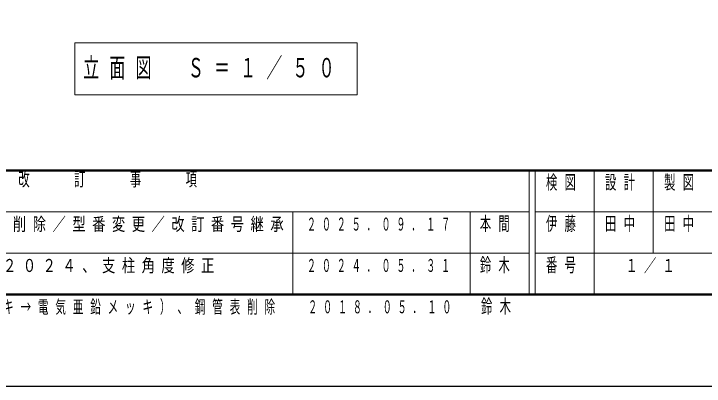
# Model space of a CAD drawing. Units: millimetres on the paper, scale 1:50. Extents: x 197 to 617, y 140 to 437.
# Drawn here: x 268.4 to 385.3, y 139.9 to 203 of the extents above; entities that cross this region are included whole.
import ezdxf

# ---------------------------------------------------------------- set-up
doc = ezdxf.new("R2010")
doc.units = ezdxf.units.MM
doc.layers.add('A3図枠', color=140, linetype='Continuous', lineweight=50)
doc.layers.add('線', color=2, linetype='Continuous', lineweight=25)
doc.layers.add('図面プロファイル', color=7, linetype='Continuous')
doc.styles.add('ＭＳ ゴシック', font='')
doc.styles.get('ＭＳ ゴシック').set_extended_font_data('MS Gothic')

msp = doc.modelspace()

# ---------------------------------------------------------------- linework, layer by layer
at = {"layer": 'A3図枠', "color": 7}
for p, q in [((214.142, 176.455), (599.142, 176.455)), ((214.142, 155.455), (599.142, 155.455))]:
    msp.add_line(p, q, dxfattribs=at)
at = {"layer": 'A3図枠', "color": 211, "lineweight": 13}
for p, q in [((355.642, 176.455), (355.642, 155.455)), ((356.642, 176.455), (356.642, 155.455)), ((366.642, 176.455), (366.642, 162.455)), ((376.642, 176.455), (376.642, 162.455)), ((356.642, 162.455), (599.142, 162.455))]:
    msp.add_line(p, q, dxfattribs=at)
at = {"layer": 'A3図枠', "color": 7, "lineweight": 13}
for p, q in [((214.142, 169.455), (355.642, 169.455)), ((315.642, 169.455), (315.642, 155.455)), ((345.642, 169.455), (345.642, 155.455)), ((356.642, 169.455), (411.642, 169.455)), ((214.142, 162.455), (355.642, 162.455)), ((366.642, 162.455), (366.642, 155.455))]:
    msp.add_line(p, q, dxfattribs=at)
at = {"layer": '線', "color": 7, "lineweight": 13}
for p, q in [((278.742, 198.045), (278.742, 189.245)), ((326.542, 198.045), (278.742, 198.045)), ((326.542, 189.245), (326.542, 198.045)), ((278.742, 189.245), (326.542, 189.245))]:
    msp.add_line(p, q, dxfattribs=at)
at = {"layer": '線', "color": 7}
msp.add_lwpolyline([(196.588, 139.92), (616.697, 139.92), (616.697, 436.915), (196.588, 436.915)], close=True, dxfattribs=at)

# ---------------------------------------------------------------- texts
at = {"layer": 'A3図枠', "color": 4, "char_height": 2.346, "attachment_point": 2, "style": 'ＭＳ ゴシック'}
for s, insert in [('\\T1.64;\\W0.6;改\u3000\u3000訂\u3000\u3000事\u3000\u3000項', (284.892, 176.155)), ('\\T1.64;\\W0.6;検図', (361.642, 175.622)), ('\\T1.64;\\W0.6;設計', (371.642, 175.622)), ('\\T1.64;\\W0.6;製図', (381.642, 175.622)), ('\\T1.64;\\W0.6;番号', (361.642, 161.622))]:
    msp.add_mtext(s, dxfattribs=dict(at, insert=insert))
at = {"layer": '図面プロファイル', "attachment_point": 2, "style": 'ＭＳ ゴシック'}
for s, insert, char_height in [('\\T1.64;\\W0.6;伊藤', (361.642, 168.622), 2.346), ('\\T1.64;\\W0.6;田中', (371.642, 168.622), 2.346), ('\\T1.64;\\W0.6;田中', (381.642, 168.622), 2.346), ('\\T1.49;\\W0.75;特記仕様変更\u3000２０１４→２０２４、支柱角度修正', (264.892, 161.455), 2.199), ('\\T1.64;\\W0.5;２０２４．０５．３１', (330.642, 161.455), 2.199), ('\\T1.64;\\W0.6;鈴木', (350.442, 161.622), 2.346), ('\\T1.49;\\W0.7;１／１', (376.642, 161.455), 2.199), ('\\T1.64;\\W0.6;メッキ仕様変更（緑色クロメートメッキ→電気亜鉛メッキ）、鋼管表削除', (265.092, 154.455), 2.199), ('\\T1.64;\\W0.5;２０１８．０５．１０', (330.842, 154.455), 2.199), ('\\T1.64;\\W0.6;鈴木', (350.642, 154.622), 2.346)]:
    msp.add_mtext(s, dxfattribs=dict(at, insert=insert, char_height=char_height))
at = {"layer": '線', "color": 7, "style": 'ＭＳ ゴシック'}
for s, insert, char_height, attachment_point in [('\\T1.64;\\W0.6;立面図\u3000Ｓ＝１／５０', (280.142, 193.645), 3.299, 4), ('\\T1.49;\\W0.75;座板変更／安全領域変更／根ガラミ削除／型番変更／改訂番号継承', (264.892, 168.455), 2.199, 2), ('\\T1.64;\\W0.5;２０２５．０９．１７', (330.642, 168.455), 2.199, 2), ('\\T1.64;\\W0.6;本間', (350.442, 168.622), 2.346, 2)]:
    msp.add_mtext(s, dxfattribs=dict(at, insert=insert, char_height=char_height, attachment_point=attachment_point))

doc.saveas('drawing.dxf')
